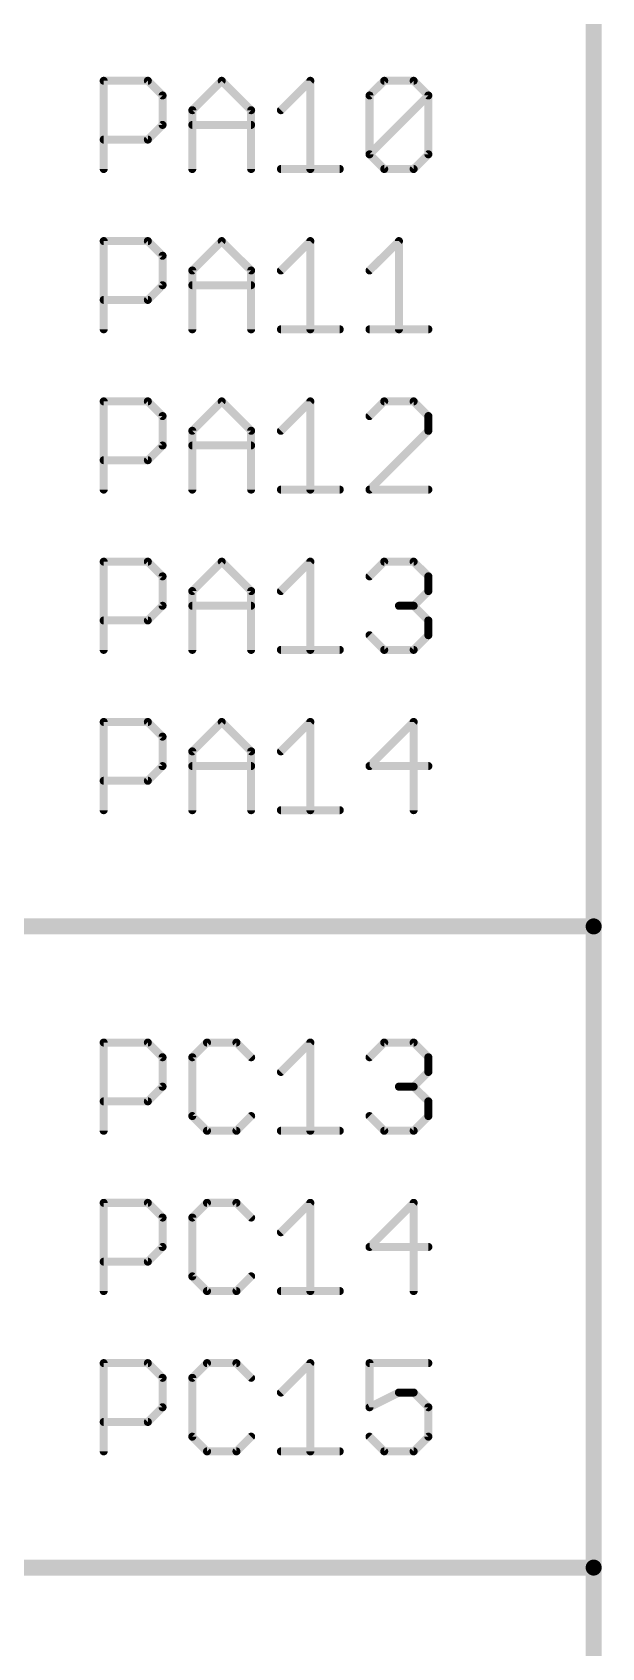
# Model space of a CAD drawing. Extents: x -173 to 61, y -47 to 113.
# Drawn here: x -21.59 to -12.57, y -13.97 to 11.63 of the extents above; entities that cross this region are included whole.
import ezdxf

# ---------------------------------------------------------------- set-up
doc = ezdxf.new("R2010")
doc.units = 0
doc.layers.add('94', color=14, linetype='CONTINUOUS')
doc.layers.add('95', color=251, linetype='CONTINUOUS')

msp = doc.modelspace()

# ---------------------------------------------------------------- linework, layer by layer
at = {"layer": '94', "const_width": 0.254}
for points in [[(-12.7, 33.02), (-12.7, -2.54)], [(-22.86, -2.54), (-12.7, -2.54)], [(-12.7, -2.54), (-12.7, -12.7)], [(-22.86, -12.7), (-12.7, -12.7)], [(-12.7, -12.7), (-12.7, -25.4)]]:
    msp.add_lwpolyline(points, dxfattribs=at)
at = {"layer": '94', "const_width": 0.127}
for points in [[(-12.6365, -2.54, 1), (-12.7635, -2.54)], [(-12.7635, -2.54, 1), (-12.6365, -2.54)], [(-12.7, -2.6035, 1), (-12.7, -2.4765)], [(-12.6365, -12.7, 1), (-12.7635, -12.7)], [(-12.7635, -12.7, 1), (-12.6365, -12.7)], [(-12.7, -12.7635, 1), (-12.7, -12.6365)]]:
    msp.add_lwpolyline(points, format="xyb", dxfattribs=at)
at = {"layer": '95', "const_width": 0.127}
for points in [[(-20.4597, 9.4615), (-20.4597, 10.8597)], [(-20.4597, 10.8597), (-19.7606, 10.8597)], [(-19.7606, 10.8597), (-19.5276, 10.6267)], [(-19.0564, 10.3936), (-18.5904, 10.8597)], [(-18.5904, 10.8597), (-18.1243, 10.3936)], [(-17.6531, 10.3936), (-17.1871, 10.8597)], [(-17.1871, 10.8597), (-17.1871, 9.4615)], [(-16.2499, 10.6267), (-16.0168, 10.8597)], [(-16.0168, 10.8597), (-15.5508, 10.8597)], [(-15.5508, 10.8597), (-15.3177, 10.6267)], [(-19.5276, 10.6267), (-19.5276, 10.1606)], [(-16.2499, 9.6945), (-16.2499, 10.6267)], [(-16.2499, 9.6945), (-15.3177, 10.6267)], [(-15.3177, 10.6267), (-15.3177, 9.6945)], [(-19.0564, 9.4615), (-19.0564, 10.3936)], [(-18.1243, 10.3936), (-18.1243, 9.4615)], [(-19.7606, 9.9276), (-20.4597, 9.9276)], [(-19.5276, 10.1606), (-19.7606, 9.9276)], [(-19.0564, 10.1606), (-18.1243, 10.1606)], [(-16.0168, 9.4615), (-16.2499, 9.6945)], [(-15.3177, 9.6945), (-15.5508, 9.4615)], [(-17.6531, 9.4615), (-16.721, 9.4615)], [(-15.5508, 9.4615), (-16.0168, 9.4615)], [(-20.4597, 6.9215), (-20.4597, 8.3197)], [(-20.4597, 8.3197), (-19.7606, 8.3197)], [(-19.7606, 8.3197), (-19.5276, 8.0867)], [(-19.0564, 7.8536), (-18.5904, 8.3197)], [(-18.5904, 8.3197), (-18.1243, 7.8536)], [(-17.6531, 7.8536), (-17.1871, 8.3197)], [(-17.1871, 8.3197), (-17.1871, 6.9215)], [(-16.2499, 7.8536), (-15.7838, 8.3197)], [(-15.7838, 8.3197), (-15.7838, 6.9215)], [(-19.5276, 8.0867), (-19.5276, 7.6206)], [(-19.5276, 7.6206), (-19.7606, 7.3876)], [(-19.0564, 6.9215), (-19.0564, 7.8536)], [(-19.0564, 7.6206), (-18.1243, 7.6206)], [(-18.1243, 7.8536), (-18.1243, 6.9215)], [(-19.7606, 7.3876), (-20.4597, 7.3876)], [(-17.6531, 6.9215), (-16.721, 6.9215)], [(-16.2499, 6.9215), (-15.3177, 6.9215)], [(-20.4597, 4.3815), (-20.4597, 5.7797)], [(-20.4597, 5.7797), (-19.7606, 5.7797)], [(-19.7606, 5.7797), (-19.5276, 5.5467)], [(-19.0564, 5.3136), (-18.5904, 5.7797)], [(-18.5904, 5.7797), (-18.1243, 5.3136)], [(-17.6531, 5.3136), (-17.1871, 5.7797)], [(-17.1871, 5.7797), (-17.1871, 4.3815)], [(-16.0168, 5.7797), (-16.2499, 5.5467)], [(-15.5508, 5.7797), (-16.0168, 5.7797)], [(-15.3177, 5.5467), (-15.5508, 5.7797)], [(-19.5276, 5.5467), (-19.5276, 5.0806)], [(-19.0564, 4.3815), (-19.0564, 5.3136)], [(-18.1243, 5.3136), (-18.1243, 4.3815)], [(-16.2499, 4.3815), (-15.3177, 5.3136)], [(-15.3177, 5.3136), (-15.3177, 5.5467)], [(-19.5276, 5.0806), (-19.7606, 4.8476)], [(-19.0564, 5.0806), (-18.1243, 5.0806)], [(-19.7606, 4.8476), (-20.4597, 4.8476)], [(-17.6531, 4.3815), (-16.721, 4.3815)], [(-15.3177, 4.3815), (-16.2499, 4.3815)], [(-20.4597, 1.8415), (-20.4597, 3.2397)], [(-20.4597, 3.2397), (-19.7606, 3.2397)], [(-19.7606, 3.2397), (-19.5276, 3.0067)], [(-19.0564, 2.7736), (-18.5904, 3.2397)], [(-18.5904, 3.2397), (-18.1243, 2.7736)], [(-17.6531, 2.7736), (-17.1871, 3.2397)], [(-17.1871, 3.2397), (-17.1871, 1.8415)], [(-16.2499, 3.0067), (-16.0168, 3.2397)], [(-16.0168, 3.2397), (-15.5508, 3.2397)], [(-15.5508, 3.2397), (-15.3177, 3.0067)], [(-19.5276, 3.0067), (-19.5276, 2.5406)], [(-19.0564, 1.8415), (-19.0564, 2.7736)], [(-18.1243, 2.7736), (-18.1243, 1.8415)], [(-15.3177, 2.7736), (-15.5508, 2.5406)], [(-15.3177, 3.0067), (-15.3177, 2.7736)], [(-19.5276, 2.5406), (-19.7606, 2.3076)], [(-19.0564, 2.5406), (-18.1243, 2.5406)], [(-15.5508, 2.5406), (-15.7838, 2.5406)], [(-15.5508, 2.5406), (-15.3177, 2.3076)], [(-19.7606, 2.3076), (-20.4597, 2.3076)], [(-15.3177, 2.3076), (-15.3177, 2.0745)], [(-16.0168, 1.8415), (-16.2499, 2.0745)], [(-15.3177, 2.0745), (-15.5508, 1.8415)], [(-17.6531, 1.8415), (-16.721, 1.8415)], [(-15.5508, 1.8415), (-16.0168, 1.8415)], [(-20.4597, -0.6985), (-20.4597, 0.6997)], [(-20.4597, 0.6997), (-19.7606, 0.6997)], [(-19.7606, 0.6997), (-19.5276, 0.4667)], [(-19.5276, 0.4667), (-19.5276, 0.0006)], [(-19.0564, 0.2336), (-18.5904, 0.6997)], [(-18.5904, 0.6997), (-18.1243, 0.2336)], [(-17.6531, 0.2336), (-17.1871, 0.6997)], [(-17.1871, 0.6997), (-17.1871, -0.6985)], [(-15.5508, 0.6997), (-16.2499, 0.0006)], [(-15.5508, -0.6985), (-15.5508, 0.6997)], [(-19.0564, -0.6985), (-19.0564, 0.2336)], [(-18.1243, 0.2336), (-18.1243, -0.6985)], [(-19.5276, 0.0006), (-19.7606, -0.2324)], [(-19.0564, 0.0006), (-18.1243, 0.0006)], [(-16.2499, 0.0006), (-15.3177, 0.0006)], [(-19.7606, -0.2324), (-20.4597, -0.2324)], [(-17.6531, -0.6985), (-16.721, -0.6985)], [(-20.4597, -5.7785), (-20.4597, -4.3803)], [(-20.4597, -4.3803), (-19.7606, -4.3803)], [(-19.7606, -4.3803), (-19.5276, -4.6133)], [(-18.8234, -4.3803), (-19.0564, -4.6133)], [(-18.3573, -4.3803), (-18.8234, -4.3803)], [(-18.1243, -4.6133), (-18.3573, -4.3803)], [(-17.6531, -4.8464), (-17.1871, -4.3803)], [(-17.1871, -4.3803), (-17.1871, -5.7785)], [(-16.2499, -4.6133), (-16.0168, -4.3803)], [(-16.0168, -4.3803), (-15.5508, -4.3803)], [(-15.5508, -4.3803), (-15.3177, -4.6133)], [(-19.5276, -4.6133), (-19.5276, -5.0794)], [(-19.0564, -4.6133), (-19.0564, -5.5455)], [(-15.3177, -4.6133), (-15.3177, -4.8464)], [(-15.3177, -4.8464), (-15.5508, -5.0794)], [(-19.5276, -5.0794), (-19.7606, -5.3124)], [(-15.5508, -5.0794), (-15.7838, -5.0794)], [(-15.5508, -5.0794), (-15.3177, -5.3124)], [(-19.7606, -5.3124), (-20.4597, -5.3124)], [(-15.3177, -5.3124), (-15.3177, -5.5455)], [(-19.0564, -5.5455), (-18.8234, -5.7785)], [(-18.3573, -5.7785), (-18.1243, -5.5455)], [(-16.0168, -5.7785), (-16.2499, -5.5455)], [(-15.3177, -5.5455), (-15.5508, -5.7785)], [(-18.8234, -5.7785), (-18.3573, -5.7785)], [(-17.6531, -5.7785), (-16.721, -5.7785)], [(-15.5508, -5.7785), (-16.0168, -5.7785)], [(-20.4597, -8.3185), (-20.4597, -6.9203)], [(-20.4597, -6.9203), (-19.7606, -6.9203)], [(-19.7606, -6.9203), (-19.5276, -7.1533)], [(-18.8234, -6.9203), (-19.0564, -7.1533)], [(-18.3573, -6.9203), (-18.8234, -6.9203)], [(-18.1243, -7.1533), (-18.3573, -6.9203)], [(-17.6531, -7.3864), (-17.1871, -6.9203)], [(-17.1871, -6.9203), (-17.1871, -8.3185)], [(-15.5508, -6.9203), (-16.2499, -7.6194)], [(-15.5508, -8.3185), (-15.5508, -6.9203)], [(-19.5276, -7.1533), (-19.5276, -7.6194)], [(-19.0564, -7.1533), (-19.0564, -8.0855)], [(-19.5276, -7.6194), (-19.7606, -7.8524)], [(-16.2499, -7.6194), (-15.3177, -7.6194)], [(-19.7606, -7.8524), (-20.4597, -7.8524)], [(-19.0564, -8.0855), (-18.8234, -8.3185)], [(-18.3573, -8.3185), (-18.1243, -8.0855)], [(-18.8234, -8.3185), (-18.3573, -8.3185)], [(-17.6531, -8.3185), (-16.721, -8.3185)], [(-20.4597, -10.8585), (-20.4597, -9.4603)], [(-20.4597, -9.4603), (-19.7606, -9.4603)], [(-19.7606, -9.4603), (-19.5276, -9.6933)], [(-18.8234, -9.4603), (-19.0564, -9.6933)], [(-18.3573, -9.4603), (-18.8234, -9.4603)], [(-18.1243, -9.6933), (-18.3573, -9.4603)], [(-17.6531, -9.9264), (-17.1871, -9.4603)], [(-17.1871, -9.4603), (-17.1871, -10.8585)], [(-15.3177, -9.4603), (-16.2499, -9.4603)], [(-16.2499, -9.4603), (-16.2499, -10.1594)], [(-19.5276, -9.6933), (-19.5276, -10.1594)], [(-19.0564, -9.6933), (-19.0564, -10.6255)], [(-16.2499, -10.1594), (-15.7838, -9.9264)], [(-15.7838, -9.9264), (-15.5508, -9.9264)], [(-15.5508, -9.9264), (-15.3177, -10.1594)], [(-19.5276, -10.1594), (-19.7606, -10.3924)], [(-15.3177, -10.1594), (-15.3177, -10.6255)], [(-19.7606, -10.3924), (-20.4597, -10.3924)], [(-19.0564, -10.6255), (-18.8234, -10.8585)], [(-18.3573, -10.8585), (-18.1243, -10.6255)], [(-16.0168, -10.8585), (-16.2499, -10.6255)], [(-15.3177, -10.6255), (-15.5508, -10.8585)], [(-18.8234, -10.8585), (-18.3573, -10.8585)], [(-17.6531, -10.8585), (-16.721, -10.8585)], [(-15.5508, -10.8585), (-16.0168, -10.8585)]]:
    msp.add_lwpolyline(points, dxfattribs=at)
at = {"layer": '95', "const_width": 0.0635}
for points in [[(-20.428, 10.8597, 1), (-20.4915, 10.8597)], [(-20.4597, 10.8914, 1), (-20.4597, 10.8279)], [(-19.7382, 10.8821, 1), (-19.7831, 10.8372)], [(-19.7606, 10.8279, 1), (-19.7606, 10.8914)], [(-18.5679, 10.8821, 1), (-18.6128, 10.8372)], [(-18.5679, 10.8372, 1), (-18.6128, 10.8821)], [(-17.1553, 10.8597, 1), (-17.2188, 10.8597)], [(-17.1646, 10.8372, 1), (-17.2095, 10.8821)], [(-16.0168, 10.8914, 1), (-16.0168, 10.8279)], [(-15.9944, 10.8372, 1), (-16.0393, 10.8821)], [(-15.5283, 10.8821, 1), (-15.5732, 10.8372)], [(-15.5508, 10.8279, 1), (-15.5508, 10.8914)], [(-19.4958, 10.6267, 1), (-19.5593, 10.6267)], [(-19.55, 10.6042, 1), (-19.5051, 10.6491)], [(-16.2181, 10.6267, 1), (-16.2816, 10.6267)], [(-16.2723, 10.6491, 1), (-16.2274, 10.6042)], [(-15.286, 10.6267, 1), (-15.3495, 10.6267)], [(-15.2953, 10.6042, 1), (-15.3402, 10.6491)], [(-15.3402, 10.6042, 1), (-15.2953, 10.6491)], [(-19.0247, 10.3936, 1), (-19.0882, 10.3936)], [(-19.0789, 10.4161, 1), (-19.034, 10.3712)], [(-18.0925, 10.3936, 1), (-18.156, 10.3936)], [(-18.1467, 10.3712, 1), (-18.1018, 10.4161)], [(-17.6756, 10.4161, 1), (-17.6307, 10.3712)], [(-20.4597, 9.9593, 1), (-20.4597, 9.8958)], [(-19.7606, 9.8958, 1), (-19.7606, 9.9593)], [(-19.5593, 10.1606, 1), (-19.4958, 10.1606)], [(-19.5051, 10.1381, 1), (-19.55, 10.183)], [(-19.0564, 10.1923, 1), (-19.0564, 10.1288)], [(-18.1243, 10.1288, 1), (-18.1243, 10.1923)], [(-19.7831, 9.95, 1), (-19.7382, 9.9051)], [(-16.2274, 9.717, 1), (-16.2723, 9.6721)], [(-16.2723, 9.717, 1), (-16.2274, 9.6721)], [(-15.2953, 9.6721, 1), (-15.3402, 9.717)], [(-20.4915, 9.4615, 1), (-20.428, 9.4615)], [(-19.0882, 9.4615, 1), (-19.0247, 9.4615)], [(-18.156, 9.4615, 1), (-18.0925, 9.4615)], [(-17.6531, 9.4933, 1), (-17.6531, 9.4298)], [(-17.2188, 9.4615, 1), (-17.1553, 9.4615)], [(-16.721, 9.4298, 1), (-16.721, 9.4933)], [(-16.2816, 9.6945, 1), (-16.2181, 9.6945)], [(-16.0168, 9.4933, 1), (-16.0168, 9.4298)], [(-16.0393, 9.439, 1), (-15.9944, 9.484)], [(-15.5732, 9.484, 1), (-15.5283, 9.439)], [(-15.5508, 9.4298, 1), (-15.5508, 9.4933)], [(-15.3495, 9.6945, 1), (-15.286, 9.6945)], [(-20.428, 8.3197, 1), (-20.4915, 8.3197)], [(-20.4597, 8.3514, 1), (-20.4597, 8.2879)], [(-19.7382, 8.3421, 1), (-19.7831, 8.2972)], [(-19.7606, 8.2879, 1), (-19.7606, 8.3514)], [(-18.5679, 8.3421, 1), (-18.6128, 8.2972)], [(-18.5679, 8.2972, 1), (-18.6128, 8.3421)], [(-17.1553, 8.3197, 1), (-17.2188, 8.3197)], [(-17.1646, 8.2972, 1), (-17.2095, 8.3421)], [(-15.7521, 8.3197, 1), (-15.8156, 8.3197)], [(-15.7614, 8.2972, 1), (-15.8063, 8.3421)], [(-19.4958, 8.0867, 1), (-19.5593, 8.0867)], [(-19.55, 8.0642, 1), (-19.5051, 8.1091)], [(-19.5051, 7.5981, 1), (-19.55, 7.643)], [(-19.0247, 7.8536, 1), (-19.0882, 7.8536)], [(-19.0789, 7.8761, 1), (-19.034, 7.8312)], [(-19.0564, 7.6523, 1), (-19.0564, 7.5888)], [(-18.0925, 7.8536, 1), (-18.156, 7.8536)], [(-18.1467, 7.8312, 1), (-18.1018, 7.8761)], [(-18.1243, 7.5888, 1), (-18.1243, 7.6523)], [(-17.6756, 7.8761, 1), (-17.6307, 7.8312)], [(-16.2723, 7.8761, 1), (-16.2274, 7.8312)], [(-20.4597, 7.4193, 1), (-20.4597, 7.3558)], [(-19.7831, 7.41, 1), (-19.7382, 7.3651)], [(-19.7606, 7.3558, 1), (-19.7606, 7.4193)], [(-19.5593, 7.6206, 1), (-19.4958, 7.6206)], [(-20.4915, 6.9215, 1), (-20.428, 6.9215)], [(-19.0882, 6.9215, 1), (-19.0247, 6.9215)], [(-18.156, 6.9215, 1), (-18.0925, 6.9215)], [(-17.6531, 6.9532, 1), (-17.6531, 6.8898)], [(-17.2188, 6.9215, 1), (-17.1553, 6.9215)], [(-16.721, 6.8898, 1), (-16.721, 6.9532)], [(-16.2499, 6.9532, 1), (-16.2499, 6.8898)], [(-15.8156, 6.9215, 1), (-15.7521, 6.9215)], [(-15.3177, 6.8898, 1), (-15.3177, 6.9532)], [(-20.428, 5.7797, 1), (-20.4915, 5.7797)], [(-20.4597, 5.8114, 1), (-20.4597, 5.7479)], [(-19.7382, 5.8021, 1), (-19.7831, 5.7572)], [(-19.7606, 5.7479, 1), (-19.7606, 5.8114)], [(-18.5679, 5.8021, 1), (-18.6128, 5.7572)], [(-18.5679, 5.7572, 1), (-18.6128, 5.8021)], [(-17.1553, 5.7797, 1), (-17.2188, 5.7797)], [(-17.1646, 5.7572, 1), (-17.2095, 5.8021)], [(-16.0168, 5.8114, 1), (-16.0168, 5.7479)], [(-15.9944, 5.7572, 1), (-16.0393, 5.8021)], [(-15.5283, 5.8021, 1), (-15.5732, 5.7572)], [(-15.5508, 5.7479, 1), (-15.5508, 5.8114)], [(-19.4958, 5.5467, 1), (-19.5593, 5.5467)], [(-19.55, 5.5242, 1), (-19.5051, 5.5691)], [(-19.0247, 5.3136, 1), (-19.0882, 5.3136)], [(-18.0925, 5.3136, 1), (-18.156, 5.3136)], [(-16.2723, 5.5691, 1), (-16.2274, 5.5242)], [(-15.286, 5.5467, 1), (-15.3495, 5.5467)], [(-15.3402, 5.5242, 1), (-15.2953, 5.5691)], [(-15.2953, 5.2912, 1), (-15.3402, 5.3361)], [(-19.5051, 5.0581, 1), (-19.55, 5.103)], [(-19.0789, 5.3361, 1), (-19.034, 5.2912)], [(-19.0564, 5.1123, 1), (-19.0564, 5.0488)], [(-18.1467, 5.2912, 1), (-18.1018, 5.3361)], [(-18.1243, 5.0488, 1), (-18.1243, 5.1123)], [(-17.6756, 5.3361, 1), (-17.6307, 5.2912)], [(-15.3495, 5.3136, 1), (-15.286, 5.3136)], [(-20.4597, 4.8793, 1), (-20.4597, 4.8158)], [(-19.7831, 4.87, 1), (-19.7382, 4.8251)], [(-19.7606, 4.8158, 1), (-19.7606, 4.8793)], [(-19.5593, 5.0806, 1), (-19.4958, 5.0806)], [(-20.4915, 4.3815, 1), (-20.428, 4.3815)], [(-19.0882, 4.3815, 1), (-19.0247, 4.3815)], [(-18.156, 4.3815, 1), (-18.0925, 4.3815)], [(-17.6531, 4.4132, 1), (-17.6531, 4.3498)], [(-17.2188, 4.3815, 1), (-17.1553, 4.3815)], [(-16.721, 4.3498, 1), (-16.721, 4.4132)], [(-16.2723, 4.404, 1), (-16.2274, 4.359)], [(-16.2499, 4.4132, 1), (-16.2499, 4.3498)], [(-15.3177, 4.3498, 1), (-15.3177, 4.4132)], [(-20.428, 3.2397, 1), (-20.4915, 3.2397)], [(-20.4597, 3.2714, 1), (-20.4597, 3.2079)], [(-19.7382, 3.2621, 1), (-19.7831, 3.2172)], [(-19.7606, 3.2079, 1), (-19.7606, 3.2714)], [(-18.5679, 3.2621, 1), (-18.6128, 3.2172)], [(-18.5679, 3.2172, 1), (-18.6128, 3.2621)], [(-17.1553, 3.2397, 1), (-17.2188, 3.2397)], [(-17.1646, 3.2172, 1), (-17.2095, 3.2621)], [(-16.0168, 3.2714, 1), (-16.0168, 3.2079)], [(-15.9944, 3.2172, 1), (-16.0393, 3.2621)], [(-15.5283, 3.2621, 1), (-15.5732, 3.2172)], [(-15.5508, 3.2079, 1), (-15.5508, 3.2714)], [(-19.4958, 3.0067, 1), (-19.5593, 3.0067)], [(-19.55, 2.9842, 1), (-19.5051, 3.0291)], [(-19.0247, 2.7736, 1), (-19.0882, 2.7736)], [(-19.0789, 2.7961, 1), (-19.034, 2.7512)], [(-18.0925, 2.7736, 1), (-18.156, 2.7736)], [(-18.1467, 2.7512, 1), (-18.1018, 2.7961)], [(-17.6756, 2.7961, 1), (-17.6307, 2.7512)], [(-16.2723, 3.0291, 1), (-16.2274, 2.9842)], [(-15.286, 3.0067, 1), (-15.3495, 3.0067)], [(-15.3402, 2.9842, 1), (-15.2953, 3.0291)], [(-15.2953, 2.7512, 1), (-15.3402, 2.7961)], [(-19.5593, 2.5406, 1), (-19.4958, 2.5406)], [(-19.5051, 2.5181, 1), (-19.55, 2.563)], [(-19.0564, 2.5723, 1), (-19.0564, 2.5088)], [(-18.1243, 2.5088, 1), (-18.1243, 2.5723)], [(-15.7838, 2.5723, 1), (-15.7838, 2.5088)], [(-15.5283, 2.563, 1), (-15.5732, 2.5181)], [(-15.5732, 2.563, 1), (-15.5283, 2.5181)], [(-15.5508, 2.5088, 1), (-15.5508, 2.5723)], [(-15.3495, 2.7736, 1), (-15.286, 2.7736)], [(-20.4597, 2.3393, 1), (-20.4597, 2.2758)], [(-19.7831, 2.33, 1), (-19.7382, 2.2851)], [(-19.7606, 2.2758, 1), (-19.7606, 2.3393)], [(-15.286, 2.3076, 1), (-15.3495, 2.3076)], [(-15.3402, 2.2851, 1), (-15.2953, 2.33)], [(-16.2274, 2.097, 1), (-16.2723, 2.0521)], [(-15.3495, 2.0745, 1), (-15.286, 2.0745)], [(-15.2953, 2.0521, 1), (-15.3402, 2.097)], [(-20.4915, 1.8415, 1), (-20.428, 1.8415)], [(-19.0882, 1.8415, 1), (-19.0247, 1.8415)], [(-18.156, 1.8415, 1), (-18.0925, 1.8415)], [(-17.6531, 1.8733, 1), (-17.6531, 1.8098)], [(-17.2188, 1.8415, 1), (-17.1553, 1.8415)], [(-16.721, 1.8098, 1), (-16.721, 1.8733)], [(-16.0168, 1.8733, 1), (-16.0168, 1.8098)], [(-16.0393, 1.819, 1), (-15.9944, 1.864)], [(-15.5732, 1.864, 1), (-15.5283, 1.819)], [(-15.5508, 1.8098, 1), (-15.5508, 1.8733)], [(-20.428, 0.6997, 1), (-20.4915, 0.6997)], [(-20.4597, 0.7314, 1), (-20.4597, 0.6679)], [(-19.7382, 0.7221, 1), (-19.7831, 0.6772)], [(-19.7606, 0.6679, 1), (-19.7606, 0.7314)], [(-19.4958, 0.4667, 1), (-19.5593, 0.4667)], [(-19.55, 0.4442, 1), (-19.5051, 0.4891)], [(-18.5679, 0.7221, 1), (-18.6128, 0.6772)], [(-18.5679, 0.6772, 1), (-18.6128, 0.7221)], [(-17.1553, 0.6997, 1), (-17.2188, 0.6997)], [(-17.1646, 0.6772, 1), (-17.2095, 0.7221)], [(-15.519, 0.6997, 1), (-15.5825, 0.6997)], [(-15.5283, 0.6772, 1), (-15.5732, 0.7221)], [(-19.0247, 0.2336, 1), (-19.0882, 0.2336)], [(-19.0789, 0.2561, 1), (-19.034, 0.2112)], [(-18.0925, 0.2336, 1), (-18.156, 0.2336)], [(-18.1467, 0.2112, 1), (-18.1018, 0.2561)], [(-17.6756, 0.2561, 1), (-17.6307, 0.2112)], [(-19.5593, 0.0006, 1), (-19.4958, 0.0006)], [(-19.5051, -0.0219, 1), (-19.55, 0.023)], [(-19.0564, 0.0323, 1), (-19.0564, -0.0312)], [(-18.1243, -0.0312, 1), (-18.1243, 0.0323)], [(-16.2499, 0.0323, 1), (-16.2499, -0.0312)], [(-16.2723, 0.023, 1), (-16.2274, -0.0219)], [(-15.3177, -0.0312, 1), (-15.3177, 0.0323)], [(-20.4597, -0.2007, 1), (-20.4597, -0.2642)], [(-19.7831, -0.21, 1), (-19.7382, -0.2549)], [(-19.7606, -0.2642, 1), (-19.7606, -0.2007)], [(-20.4915, -0.6985, 1), (-20.428, -0.6985)], [(-19.0882, -0.6985, 1), (-19.0247, -0.6985)], [(-18.156, -0.6985, 1), (-18.0925, -0.6985)], [(-17.6531, -0.6667, 1), (-17.6531, -0.7303)], [(-17.2188, -0.6985, 1), (-17.1553, -0.6985)], [(-16.721, -0.7303, 1), (-16.721, -0.6667)], [(-15.5825, -0.6985, 1), (-15.519, -0.6985)], [(-20.428, -4.3803, 1), (-20.4915, -4.3803)], [(-20.4597, -4.3486, 1), (-20.4597, -4.4121)], [(-19.7382, -4.3579, 1), (-19.7831, -4.4028)], [(-19.7606, -4.4121, 1), (-19.7606, -4.3486)], [(-18.8234, -4.3486, 1), (-18.8234, -4.4121)], [(-18.8009, -4.4028, 1), (-18.8458, -4.3579)], [(-18.3349, -4.3579, 1), (-18.3798, -4.4028)], [(-18.3573, -4.4121, 1), (-18.3573, -4.3486)], [(-17.1553, -4.3803, 1), (-17.2188, -4.3803)], [(-17.1646, -4.4028, 1), (-17.2095, -4.3579)], [(-16.0168, -4.3486, 1), (-16.0168, -4.4121)], [(-15.9944, -4.4028, 1), (-16.0393, -4.3579)], [(-15.5283, -4.3579, 1), (-15.5732, -4.4028)], [(-15.5508, -4.4121, 1), (-15.5508, -4.3486)], [(-19.4958, -4.6133, 1), (-19.5593, -4.6133)], [(-19.55, -4.6358, 1), (-19.5051, -4.5909)], [(-19.0247, -4.6133, 1), (-19.0882, -4.6133)], [(-19.0789, -4.5909, 1), (-19.034, -4.6358)], [(-18.1467, -4.6358, 1), (-18.1018, -4.5909)], [(-16.2723, -4.5909, 1), (-16.2274, -4.6358)], [(-15.286, -4.6133, 1), (-15.3495, -4.6133)], [(-15.3402, -4.6358, 1), (-15.2953, -4.5909)], [(-17.6756, -4.8239, 1), (-17.6307, -4.8688)], [(-15.3495, -4.8464, 1), (-15.286, -4.8464)], [(-15.2953, -4.8688, 1), (-15.3402, -4.8239)], [(-19.5593, -5.0794, 1), (-19.4958, -5.0794)], [(-19.5051, -5.1019, 1), (-19.55, -5.057)], [(-15.7838, -5.0477, 1), (-15.7838, -5.1112)], [(-15.5283, -5.057, 1), (-15.5732, -5.1019)], [(-15.5732, -5.057, 1), (-15.5283, -5.1019)], [(-15.5508, -5.1112, 1), (-15.5508, -5.0477)], [(-20.4597, -5.2807, 1), (-20.4597, -5.3442)], [(-19.7831, -5.29, 1), (-19.7382, -5.3349)], [(-19.7606, -5.3442, 1), (-19.7606, -5.2807)], [(-15.286, -5.3124, 1), (-15.3495, -5.3124)], [(-15.3402, -5.3349, 1), (-15.2953, -5.29)], [(-19.034, -5.523, 1), (-19.0789, -5.5679)], [(-19.0882, -5.5455, 1), (-19.0247, -5.5455)], [(-18.1018, -5.5679, 1), (-18.1467, -5.523)], [(-16.2274, -5.523, 1), (-16.2723, -5.5679)], [(-15.3495, -5.5455, 1), (-15.286, -5.5455)], [(-15.2953, -5.5679, 1), (-15.3402, -5.523)], [(-20.4915, -5.7785, 1), (-20.428, -5.7785)], [(-18.8234, -5.7468, 1), (-18.8234, -5.8102)], [(-18.8458, -5.801, 1), (-18.8009, -5.756)], [(-18.3798, -5.756, 1), (-18.3349, -5.801)], [(-18.3573, -5.8102, 1), (-18.3573, -5.7468)], [(-17.6531, -5.7468, 1), (-17.6531, -5.8102)], [(-17.2188, -5.7785, 1), (-17.1553, -5.7785)], [(-16.721, -5.8102, 1), (-16.721, -5.7468)], [(-16.0168, -5.7468, 1), (-16.0168, -5.8102)], [(-16.0393, -5.801, 1), (-15.9944, -5.756)], [(-15.5732, -5.756, 1), (-15.5283, -5.801)], [(-15.5508, -5.8102, 1), (-15.5508, -5.7468)], [(-20.428, -6.9203, 1), (-20.4915, -6.9203)], [(-20.4597, -6.8886, 1), (-20.4597, -6.9521)], [(-19.7382, -6.8979, 1), (-19.7831, -6.9428)], [(-19.7606, -6.9521, 1), (-19.7606, -6.8886)], [(-18.8234, -6.8886, 1), (-18.8234, -6.9521)], [(-18.8009, -6.9428, 1), (-18.8458, -6.8979)], [(-18.3349, -6.8979, 1), (-18.3798, -6.9428)], [(-18.3573, -6.9521, 1), (-18.3573, -6.8886)], [(-17.1553, -6.9203, 1), (-17.2188, -6.9203)], [(-17.1646, -6.9428, 1), (-17.2095, -6.8979)], [(-15.519, -6.9203, 1), (-15.5825, -6.9203)], [(-15.5283, -6.9428, 1), (-15.5732, -6.8979)], [(-19.4958, -7.1533, 1), (-19.5593, -7.1533)], [(-19.55, -7.1758, 1), (-19.5051, -7.1309)], [(-19.0247, -7.1533, 1), (-19.0882, -7.1533)], [(-19.0789, -7.1309, 1), (-19.034, -7.1758)], [(-18.1467, -7.1758, 1), (-18.1018, -7.1309)], [(-17.6756, -7.3639, 1), (-17.6307, -7.4088)], [(-19.5593, -7.6194, 1), (-19.4958, -7.6194)], [(-19.5051, -7.6419, 1), (-19.55, -7.597)], [(-16.2499, -7.5877, 1), (-16.2499, -7.6512)], [(-16.2723, -7.597, 1), (-16.2274, -7.6419)], [(-15.3177, -7.6512, 1), (-15.3177, -7.5877)], [(-20.4597, -7.8207, 1), (-20.4597, -7.8842)], [(-19.7831, -7.83, 1), (-19.7382, -7.8749)], [(-19.7606, -7.8842, 1), (-19.7606, -7.8207)], [(-19.034, -8.063, 1), (-19.0789, -8.1079)], [(-19.0882, -8.0855, 1), (-19.0247, -8.0855)], [(-18.1018, -8.1079, 1), (-18.1467, -8.063)], [(-20.4915, -8.3185, 1), (-20.428, -8.3185)], [(-18.8234, -8.2867, 1), (-18.8234, -8.3503)], [(-18.8458, -8.341, 1), (-18.8009, -8.296)], [(-18.3798, -8.296, 1), (-18.3349, -8.341)], [(-18.3573, -8.3503, 1), (-18.3573, -8.2867)], [(-17.6531, -8.2867, 1), (-17.6531, -8.3503)], [(-17.2188, -8.3185, 1), (-17.1553, -8.3185)], [(-16.721, -8.3503, 1), (-16.721, -8.2867)], [(-15.5825, -8.3185, 1), (-15.519, -8.3185)], [(-20.428, -9.4603, 1), (-20.4915, -9.4603)], [(-20.4597, -9.4286, 1), (-20.4597, -9.4921)], [(-19.7382, -9.4379, 1), (-19.7831, -9.4828)], [(-19.7606, -9.4921, 1), (-19.7606, -9.4286)], [(-18.8234, -9.4286, 1), (-18.8234, -9.4921)], [(-18.8009, -9.4828, 1), (-18.8458, -9.4379)], [(-18.3349, -9.4379, 1), (-18.3798, -9.4828)], [(-18.3573, -9.4921, 1), (-18.3573, -9.4286)], [(-17.1553, -9.4603, 1), (-17.2188, -9.4603)], [(-17.1646, -9.4828, 1), (-17.2095, -9.4379)], [(-16.2499, -9.4286, 1), (-16.2499, -9.4921)], [(-16.2181, -9.4603, 1), (-16.2816, -9.4603)], [(-15.3177, -9.4921, 1), (-15.3177, -9.4286)], [(-19.4958, -9.6933, 1), (-19.5593, -9.6933)], [(-19.55, -9.7158, 1), (-19.5051, -9.6709)], [(-19.0247, -9.6933, 1), (-19.0882, -9.6933)], [(-19.0789, -9.6709, 1), (-19.034, -9.7158)], [(-18.1467, -9.7158, 1), (-18.1018, -9.6709)], [(-17.6756, -9.9039, 1), (-17.6307, -9.9488)], [(-15.7838, -9.8946, 1), (-15.7838, -9.9581)], [(-15.7696, -9.9548, 1), (-15.798, -9.898)], [(-15.5283, -9.9039, 1), (-15.5732, -9.9488)], [(-15.5508, -9.9581, 1), (-15.5508, -9.8946)], [(-19.5593, -10.1594, 1), (-19.4958, -10.1594)], [(-19.5051, -10.1819, 1), (-19.55, -10.137)], [(-16.2641, -10.131, 1), (-16.2357, -10.1878)], [(-16.2816, -10.1594, 1), (-16.2181, -10.1594)], [(-15.286, -10.1594, 1), (-15.3495, -10.1594)], [(-15.3402, -10.1819, 1), (-15.2953, -10.137)], [(-20.4597, -10.3607, 1), (-20.4597, -10.4242)], [(-19.7831, -10.37, 1), (-19.7382, -10.4149)], [(-19.7606, -10.4242, 1), (-19.7606, -10.3607)], [(-19.034, -10.603, 1), (-19.0789, -10.6479)], [(-19.0882, -10.6255, 1), (-19.0247, -10.6255)], [(-18.1018, -10.6479, 1), (-18.1467, -10.603)], [(-16.2274, -10.603, 1), (-16.2723, -10.6479)], [(-15.3495, -10.6255, 1), (-15.286, -10.6255)], [(-15.2953, -10.6479, 1), (-15.3402, -10.603)], [(-20.4915, -10.8585, 1), (-20.428, -10.8585)], [(-18.8234, -10.8268, 1), (-18.8234, -10.8903)], [(-18.8458, -10.881, 1), (-18.8009, -10.836)], [(-18.3798, -10.836, 1), (-18.3349, -10.881)], [(-18.3573, -10.8903, 1), (-18.3573, -10.8268)], [(-17.6531, -10.8268, 1), (-17.6531, -10.8903)], [(-17.2188, -10.8585, 1), (-17.1553, -10.8585)], [(-16.721, -10.8903, 1), (-16.721, -10.8268)], [(-16.0168, -10.8268, 1), (-16.0168, -10.8903)], [(-16.0393, -10.881, 1), (-15.9944, -10.836)], [(-15.5732, -10.836, 1), (-15.5283, -10.881)], [(-15.5508, -10.8903, 1), (-15.5508, -10.8268)]]:
    msp.add_lwpolyline(points, format="xyb", dxfattribs=at)

doc.saveas('drawing.dxf')
